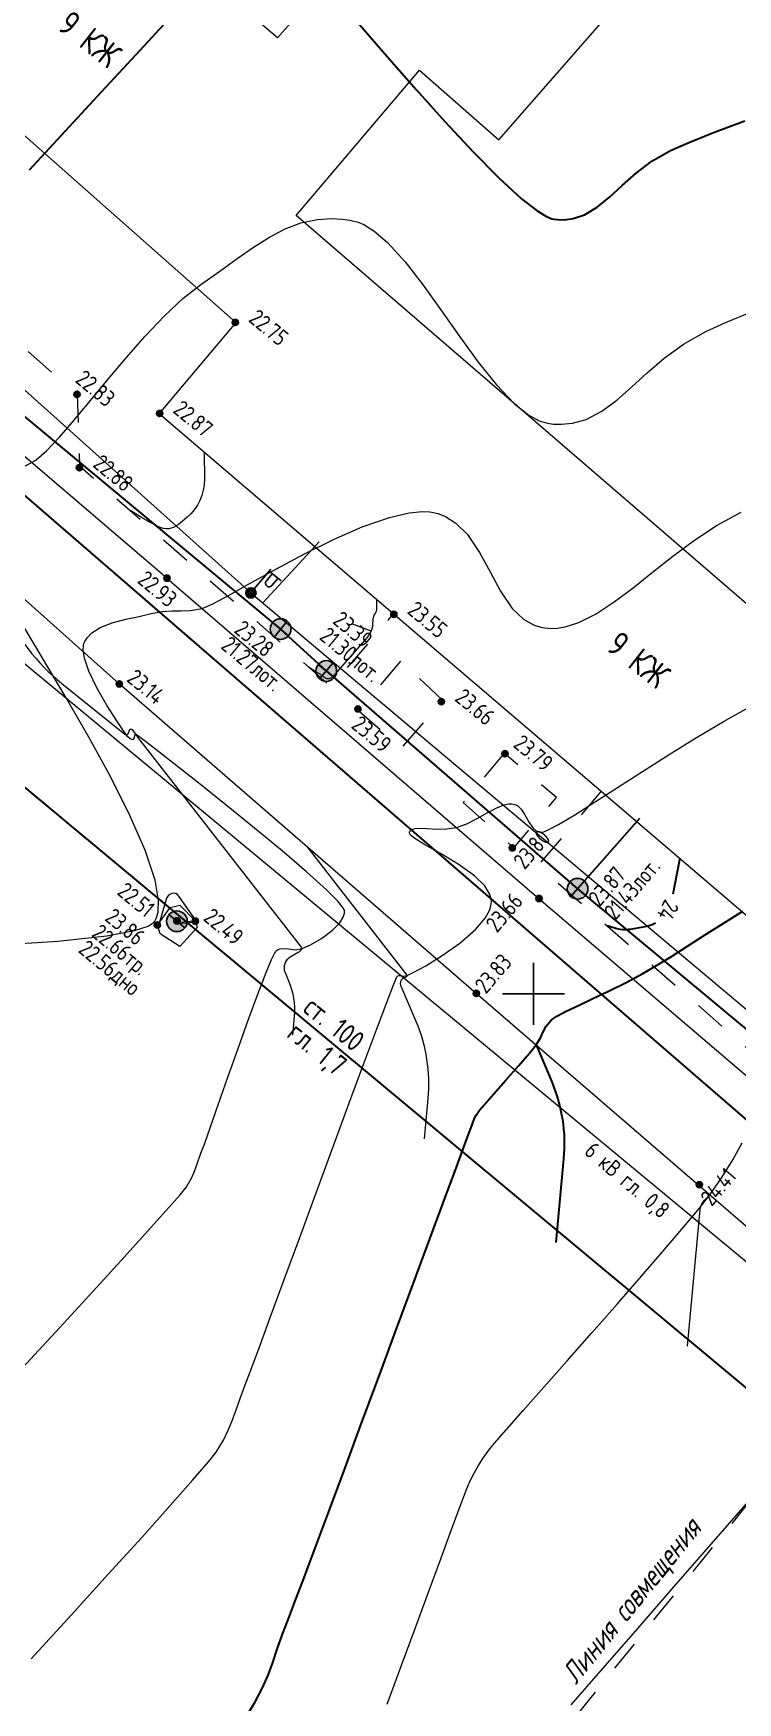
# Model space of a CAD drawing. Header units: metres. Extents: x -149473 to 83396, y -14167 to 104709.
# Drawn here: x -4568.14 to -4551.12, y 42551.6 to 42591.93 of the extents above; entities that cross this region are included whole.
import ezdxf
from ezdxf.enums import TextEntityAlignment as Align

# ---------------------------------------------------------------- set-up
doc = ezdxf.new("R2010")
doc.units = ezdxf.units.M
doc.linetypes.add('g5_01_5x1_5', pattern=[1.5, 0.75, -0.75])
for name, color, linetype, transparency in [('02_Сетка', 7, 'Continuous', 0.6), ('03_Здания и строения', 7, 'Continuous', 0.6), ('06_Инженерно-технические сооружения', 7, 'Continuous', 0.6), ('07_Объекты электропередачи', 7, 'Continuous', 0.6), ('10_Границы покрытий и угодий', 7, 'Continuous', 0.6), ('19_Горизонтали', 7, 'Continuous', 0.6), ('30_Канализация', 7, 'Continuous', 0.6), ('31_Водопровод', 7, 'Continuous', 0.6), ('33_Газопровод', 7, 'Continuous', 0.6), ('37_Кабель низкого напряжения', 7, 'Continuous', 0.6), ('38_Кабели высокого напряжения', 7, 'Continuous', 0.6), ('44_Крышки колодцев', 7, 'Continuous', 0.6), ('61_Отметки высоты поверхности', 7, 'Continuous', 0.6)]:
    doc.layers.add(name, color=color, linetype=linetype, transparency=transparency)
doc.layers.add('rastr', color=7, linetype='Continuous')
doc.layers.add('Viewport2ForCustomObjects_0', color=7, linetype='Continuous')
doc.layers.add('Сети_Горизонтали.Вспомогательные', color=1, linetype='Continuous', lineweight=9)
doc.layers.add('Сети_Горизонтали.Основные', color=1, linetype='Continuous', lineweight=30)
doc.styles.add('LIKE11', font='GOST_0.TTF')
doc.styles.add('LIKE14', font='GOST_0.TTF')
doc.styles.add('LIKE17', font='GOST_0.TTF')
doc.styles.add('LIKE32', font='GOST_0.TTF')
doc.styles.add('Line_GUGK', font='GOST_0.TTF')
doc.styles.add('pragmai.shx', font='GOST_0.TTF')
doc.styles.get("Standard").update_dxf_attribs({"font": 'GOST_0.TTF'})
doc.linetypes.add('g5_119_1', pattern='A,4,-1,[31,GUGK_2005.shx,S=0.1,R=0,X=0,Y=0],0.35,[31,GUGK_2005.shx,S=0.08,R=0,X=0,Y=0],3.3,[31,GUGK_2005.shx,S=0.08,R=180,X=0,Y=0],0.35,[31,GUGK_2005.shx,S=0.1,R=180,X=0,Y=0],-1', length=10)
doc.linetypes.add('g5_119_3', pattern='A,4,-1,[31,GUGK_2005.shx,S=0.1,R=0,X=0,Y=0],4,[31,GUGK_2005.shx,S=0.1,R=180,X=0,Y=0],-1', length=10)
doc.linetypes.add('g5_122_g', pattern='A,1,-1,1.5,-0.4,["Г",Line_GUGK,S=1,R=0,X=0,Y=-0.5],-1.5,1.5,-1,4,-1,4,-1,3', length=20.9)
doc.linetypes.add('g5_122_k', pattern='A,1,-1,1.5,-0.4,["К",Line_GUGK,S=1,R=0,X=0,Y=-0.5],-1.5,1.5,-1,4,-1,4,-1,3', length=20.9)
doc.linetypes.add('g5_122_v', pattern='A,1,-1,1.5,-0.4,["В",Line_GUGK,S=1,R=0,X=0,Y=-0.5],-1.5,1.5,-1,4,-1,4,-1,3', length=20.9)

# ---------------------------------------------------------------- blocks, each defined once
blk = doc.blocks.new('g5_012')
at = {"color": 92}
for points in [[(0, -1.5), (0, 1.5)], [(-1.5, 0), (1.5, 0)]]:
    blk.add_lwpolyline(points, dxfattribs=at)
blk = doc.blocks.new('g5_330')
blk.add_hatch(color=0).paths.add_polyline_path([(0.15, 0, 1), (-0.15, 0, 1)])
at = {"color": 0}
blk.add_circle((0, 0), 0.15, dxfattribs=at)
blk = doc.blocks.new('g5_117v')
h = blk.add_hatch(color=255)
h.paths.add_polyline_path([(-0.461, 0.037), (0.461, 0.037, 0.921954)])
h.paths.add_polyline_path([(0.461, -0.037), (-0.461, -0.037, 0.921954)])
at = {"color": 0}
blk.add_line((-0.5, 0), (0.5, 0), dxfattribs=at)
blk.add_circle((0, 0), 0.5, dxfattribs=at)
blk = doc.blocks.new('g5_117kb')
h = blk.add_hatch(color=255)
h.paths.add_polyline_path([(0.037, 0.037), (0.461, 0.037, 0.367426), (0.037, 0.461)])
h.paths.add_polyline_path([(-0.038, 0.461, 0.367426), (-0.461, 0.037), (-0.038, 0.037)])
h.paths.add_polyline_path([(-0.038, -0.038), (-0.461, -0.038, 0.367426), (-0.038, -0.461)])
h.paths.add_polyline_path([(0.037, -0.461, 0.367426), (0.461, -0.038), (0.037, -0.038)])
at = {"color": 0}
for points in [[(-0.5, 0), (0.5, 0)], [(0, 0.5), (0, -0.5)]]:
    blk.add_lwpolyline(points, dxfattribs=at)
blk.add_circle((0, 0), 0.5, dxfattribs=at)
blk = doc.blocks.new('g5_110_1c')
h = blk.add_hatch(color=255)
edge = h.paths.add_edge_path()
edge.add_arc((0, 0), 0.212, 0, 360)
edge = h.paths.add_edge_path(flags=16)
edge.add_arc((0, 0), 0.0975, 0, 360)
h = blk.add_hatch(color=0)
edge = h.paths.add_edge_path()
edge.add_arc((0, 0), 0.06, 0, 360)
at = {"color": 0}
for p, q in [((0, 0.25), (0, 1.5)), ((0, 1.375), (0.75, 1.375))]:
    blk.add_line(p, q, dxfattribs=at)
blk.add_lwpolyline([(0.2, 1.375), (0.2, 0.932, 1.040016), (0.55, 0.932), (0.55, 1.375)], format="xyb", dxfattribs=at)
for radius in [0.25, 0.06]:
    blk.add_circle((0, 0), radius, dxfattribs=at)
blk = doc.blocks.new('g_scratch')
at = {"color": 0, "linetype": 'ByBlock', "lineweight": 15}
blk.add_line((0, 0), (1, 0), dxfattribs=at)
blk = doc.blocks.new('CustomObjectsInViewport2_0')
at = {"layer": 'Сети_Горизонтали.Вспомогательные', "color": 42, "flags": 128}
for points, elevation in [([(2965.976, 1508.604), (2969.03, 1508.808), (2971.401, 1509.067), (2972.743, 1509.316), (2973.395, 1509.529), (2973.65, 1509.683), (2973.721, 1509.765), (2973.791, 1509.897), (2973.882, 1510.209), (2973.902, 1510.789), (2973.735, 1511.748), (2973.252, 1513.202), (2972.519, 1514.881), (2971.594, 1516.722), (2970.533, 1518.663), (2969.394, 1520.642), (2968.235, 1522.595), (2967.111, 1524.461)], 22.5), ([(2967.302, 1531.671), (2967.976, 1532.044), (2968.493, 1532.493), (2969.116, 1533.155), (2969.83, 1533.985), (2970.618, 1534.935), (2971.462, 1535.959), (2972.347, 1537.009), (2973.254, 1538.039), (2974.168, 1539.002), (2975.072, 1539.851), (2975.948, 1540.54), (2976.86, 1541.185), (2977.703, 1541.792), (2978.497, 1542.345), (2979.262, 1542.827), (2980.017, 1543.222), (2980.783, 1543.513), (2981.58, 1543.684), (2982.253, 1543.724), (2982.784, 1543.692), (2983.154, 1543.638), (2983.344, 1543.602), (2983.502, 1543.561), (2983.821, 1543.434), (2984.308, 1543.136), (2984.973, 1542.564), (2985.824, 1541.623), (2986.693, 1540.5), (2987.573, 1539.27), (2988.46, 1538.008), (2989.348, 1536.787), (2990.231, 1535.683), (2991.105, 1534.77), (2991.794, 1534.227), (2992.302, 1533.955), (2992.636, 1533.846), (2992.802, 1533.815), (2993.001, 1533.793), (2993.382, 1533.78), (2993.918, 1533.83), (2994.574, 1534.017), (2995.33, 1534.412), (2996.048, 1534.947), (2996.764, 1535.581), (2997.517, 1536.272), (2998.341, 1536.979), (2999.274, 1537.659), (3000.353, 1538.271), (3001.311, 1538.7), (3002.645, 1539.247)], 22.5), ([(2966.575, 1487.365), (2967.91, 1488.812), (2969.322, 1490.347), (2970.737, 1491.891), (2972.081, 1493.363), (2973.279, 1494.684), (2974.257, 1495.773), (2974.94, 1496.55), (2975.255, 1496.935), (2975.5, 1497.36), (2975.652, 1497.717), (2975.78, 1498.088), (2975.953, 1498.557), (2976.116, 1499), (2976.409, 1499.828), (2976.799, 1500.941), (2977.255, 1502.238), (2977.746, 1503.622), (2978.239, 1504.993), (2978.702, 1506.25), (2979.105, 1507.296), (2979.361, 1507.913), (2979.505, 1508.214), (2979.574, 1508.326), (2979.599, 1508.353), (2979.656, 1508.39), (2979.769, 1508.438), (2979.942, 1508.458), (2980.181, 1508.428), (2980.5, 1508.384), (2980.847, 1508.445), (2981.247, 1508.635), (2981.78, 1508.94), (2982.317, 1509.33), (2982.665, 1509.683), (2982.834, 1509.962), (2982.889, 1510.152), (2982.895, 1510.247), (2982.885, 1510.297), (2982.808, 1510.436), (2982.561, 1510.736), (2982.017, 1511.282), (2981.058, 1512.153), (2979.871, 1513.171), (2978.548, 1514.268), (2977.179, 1515.378), (2975.853, 1516.436), (2974.661, 1517.373), (2973.692, 1518.124), (2973.139, 1518.546), (2972.884, 1518.735), (2972.801, 1518.793), (2972.787, 1518.8), (2972.77, 1518.79), (2972.745, 1518.74), (2972.719, 1518.634), (2972.664, 1518.536), (2972.538, 1518.577), (2972.406, 1518.701), (2972.244, 1518.924), (2971.886, 1519.448), (2971.421, 1520.177), (2970.94, 1521.012), (2970.532, 1521.856), (2970.318, 1522.473), (2970.255, 1522.868), (2970.269, 1523.087), (2970.295, 1523.182), (2970.338, 1523.282), (2970.45, 1523.466), (2970.679, 1523.704), (2971.073, 1523.956), (2971.666, 1524.191), (2972.315, 1524.363), (2972.96, 1524.501), (2973.538, 1524.634), (2974.097, 1524.742), (2974.557, 1524.766), (2974.984, 1524.762), (2975.445, 1524.783), (2976.007, 1524.884), (2976.502, 1525.094), (2977.309, 1525.524), (2978.363, 1526.112), (2979.599, 1526.797), (2980.952, 1527.517), (2982.357, 1528.213), (2983.749, 1528.821), (2985.062, 1529.282), (2986.013, 1529.504), (2986.646, 1529.563), (2987.022, 1529.544), (2987.194, 1529.516), (2987.398, 1529.465), (2987.775, 1529.321), (2988.274, 1529.01), (2988.835, 1528.452), (2989.417, 1527.593), (2989.929, 1526.647), (2990.435, 1525.711), (2991.002, 1524.883), (2991.544, 1524.364), (2992.024, 1524.091), (2992.387, 1523.976), (2992.582, 1523.941), (2992.743, 1523.924), (2993.066, 1523.921), (2993.555, 1523.989), (2994.216, 1524.198), (2995.061, 1524.625), (2995.933, 1525.198), (2996.838, 1525.879), (2997.781, 1526.629), (2998.769, 1527.408), (2999.808, 1528.178), (3000.902, 1528.899), (3002.059, 1529.533)], 23), ([(2967.747, 1474.126), (2969.673, 1476.235), (2971.471, 1478.212), (2973.087, 1479.998), (2974.469, 1481.537), (2975.564, 1482.773), (2976.32, 1483.648), (2976.682, 1484.106), (2977.039, 1484.701), (2977.292, 1485.209), (2977.482, 1485.681), (2977.651, 1486.165), (2977.84, 1486.713), (2978.09, 1487.373), (2978.326, 1487.991), (2978.743, 1489.107), (2979.305, 1490.626), (2979.979, 1492.453), (2980.73, 1494.493), (2981.524, 1496.652), (2982.327, 1498.833), (2983.106, 1500.944), (2983.826, 1502.888), (2984.453, 1504.57), (2984.952, 1505.897), (2985.238, 1506.639), (2985.373, 1506.976), (2985.423, 1507.085), (2985.434, 1507.103), (2985.464, 1507.122), (2985.524, 1507.142), (2985.616, 1507.141), (2985.747, 1507.119), (2985.928, 1507.14), (2986.215, 1507.284), (2986.821, 1507.621), (2987.613, 1508.107), (2988.459, 1508.702), (2989.226, 1509.362), (2989.694, 1509.91), (2989.915, 1510.319), (2989.984, 1510.585), (2989.992, 1510.715), (2989.981, 1510.844), (2989.904, 1511.099), (2989.668, 1511.476), (2989.178, 1511.962), (2988.386, 1512.53), (2987.53, 1513.041), (2986.757, 1513.477), (2986.293, 1513.763), (2986.086, 1513.934), (2986.031, 1514.027), (2986.032, 1514.066), (2986.053, 1514.113), (2986.122, 1514.185), (2986.29, 1514.245), (2986.61, 1514.262), (2987.124, 1514.233), (2987.709, 1514.22), (2988.307, 1514.297), (2988.8, 1514.476), (2989.298, 1514.731), (2989.785, 1515.009), (2990.248, 1515.254), (2990.591, 1515.39), (2990.828, 1515.44), (2990.975, 1515.441), (2991.044, 1515.43), (2991.123, 1515.409), (2991.262, 1515.34), (2991.433, 1515.185), (2991.614, 1514.914), (2991.812, 1514.544), (2991.988, 1514.282), (2992.154, 1514.139), (2992.287, 1514.081), (2992.363, 1514.066), (2992.404, 1514.066), (2992.52, 1514.093), (2992.772, 1514.198), (2993.243, 1514.449), (2994.022, 1514.913), (2994.981, 1515.516), (2996.084, 1516.223), (2997.296, 1517.002), (2998.582, 1517.818), (2999.907, 1518.639), (3001.236, 1519.431), (3002.534, 1520.161)], 23.5), ([(2984.958, 1471.934), (2985.632, 1473.768), (2986.303, 1475.597), (2986.947, 1477.352), (2987.542, 1478.967), (2988.062, 1480.375), (2988.486, 1481.51), (2988.788, 1482.305), (2988.947, 1482.694), (2989.169, 1483.138), (2989.361, 1483.477), (2989.575, 1483.803), (2989.864, 1484.207), (2990.144, 1484.546), (2990.717, 1485.206), (2991.529, 1486.129), (2992.524, 1487.255), (2993.648, 1488.527), (2994.847, 1489.884), (2996.066, 1491.269), (2997.25, 1492.623), (2998.346, 1493.886), (2999.297, 1495), (3000.05, 1495.906), (3000.551, 1496.545), (3001.131, 1497.392), (3001.654, 1498.241), (3002.118, 1499.054)], 24.5), ([(3002.364, 1481.69), (3000.605, 1479.674), (2998.813, 1477.621), (2997.049, 1475.598), (2995.37, 1473.669), (2993.835, 1471.903)], 25)]:
    blk.add_lwpolyline(points, dxfattribs=dict(at, elevation=elevation))
at = {"layer": 'Сети_Горизонтали.Вспомогательные', "color": 42, "elevation": 22.5, "flags": 128}
blk.add_lwpolyline([(2975.642, 1509.772), (2975.63, 1509.77), (2975.544, 1509.764), (2975.311, 1509.746), (2974.946, 1509.714), (2974.704, 1509.672), (2974.87, 1509.665), (2975.232, 1509.687), (2975.596, 1509.722), (2975.766, 1509.75), (2975.713, 1509.842), (2975.639, 1509.914), (2975.6, 1509.844), (2975.574, 1509.774), (2975.642, 1509.772)], close=True, dxfattribs=at)
at = {"layer": 'Сети_Горизонтали.Основные', "color": 40, "flags": 128}
for points, elevation in [([(2967.667, 1546.068), (2969.412, 1547.96), (2971.15, 1549.846), (2972.817, 1551.654), (2974.349, 1553.313)], 22), ([(2983.622, 1553.094), (2984.96, 1551.547), (2986.351, 1549.96), (2987.747, 1548.407), (2989.095, 1546.959), (2990.347, 1545.691), (2991.452, 1544.675), (2992.197, 1544.093), (2992.657, 1543.815), (2992.912, 1543.714), (2993.022, 1543.69), (2993.188, 1543.672), (2993.506, 1543.665), (2993.948, 1543.72), (2994.487, 1543.902), (2995.107, 1544.273), (2995.705, 1544.762), (2996.319, 1545.324), (2996.987, 1545.916), (2997.75, 1546.492), (2998.646, 1547.009), (2999.506, 1547.387), (3000.729, 1547.873), (3002.235, 1548.444)], 22), ([(2978.11, 1471.278), (2978.581, 1472.053), (2978.931, 1472.726), (2979.198, 1473.343), (2979.422, 1473.95), (2979.642, 1474.596), (2979.897, 1475.326), (2980.226, 1476.188), (2980.493, 1476.876), (2980.923, 1478.011), (2981.488, 1479.519), (2982.163, 1481.328), (2982.921, 1483.364), (2983.735, 1485.556), (2984.578, 1487.83), (2985.424, 1490.114), (2986.246, 1492.334), (2987.017, 1494.418), (2987.711, 1496.293), (2988.301, 1497.886), (2988.76, 1499.124), (2989.063, 1499.935), (2989.181, 1500.246), (2989.254, 1500.39), (2989.322, 1500.501), (2989.416, 1500.633), (2989.634, 1500.889), (2990.096, 1501.413), (2990.691, 1502.086), (2991.306, 1502.787), (2991.83, 1503.395), (2992.151, 1503.791), (2992.357, 1504.13), (2992.487, 1504.421), (2992.631, 1504.694), (2992.878, 1504.98), (2993.159, 1505.177), (2993.609, 1505.419), (2994.196, 1505.704), (2994.889, 1506.031), (2995.659, 1506.396), (2996.475, 1506.799), (2997.306, 1507.238), (2997.974, 1507.624), (2998.692, 1508.068), (2999.464, 1508.562), (3000.295, 1509.096), (3001.188, 1509.662), (3002.148, 1510.25)], 24)]:
    blk.add_lwpolyline(points, dxfattribs=dict(at, elevation=elevation))

msp = doc.modelspace()

# ---------------------------------------------------------------- linework, layer by layer
at = {"layer": '03_Здания и строения', "color": 7, "linetype": 'Continuous', "lineweight": 20, "flags": 128}
msp.add_lwpolyline([(-4552.448, 42602.908), (-4562.247, 42591.82), (-4570.537, 42598.921), (-4574.244, 42594.663), (-4563.251, 42584.943), (-4565.105, 42582.74), (-4549.001, 42568.989), (-4545.294, 42573.304), (-4561.793, 42587.527), (-4558.811, 42591.038), (-4556.899, 42589.355), (-4548.255, 42599.238), (-4552.448, 42602.908)], dxfattribs=at)
at = {"layer": '06_Инженерно-технические сооружения', "color": 7, "linetype": 'Continuous', "lineweight": 20, "flags": 128}
msp.add_lwpolyline([(-4565.148, 42570.385), (-4564.838, 42570.806), (-4564.605, 42570.862), (-4564.228, 42570.478), (-4564.19, 42570.328), (-4564.604, 42569.865), (-4565.082, 42570.173), (-4565.148, 42570.385)], dxfattribs=at)
at = {"layer": '10_Границы покрытий и угодий', "color": 7, "linetype": 'Continuous', "lineweight": 20, "flags": 128}
for points in [[(-4564.916, 42578.765), (-4577.064, 42589.145), (-4578.01, 42590.171), (-4578.628, 42591.28), (-4578.85, 42592.354), (-4578.64, 42593.905), (-4577.893, 42595.457), (-4576.717, 42596.769)], [(-4566.068, 42576.21), (-4570.769, 42580.402), (-4571.993, 42580.92), (-4573.238, 42580.92), (-4574.316, 42580.256), (-4575.243, 42579.216)], [(-4564.916, 42578.765), (-4555.925, 42571.026), (-4545.028, 42561.725), (-4538.994, 42556.69), (-4537.22, 42556.142), (-4535.209, 42556.722), (-4533.455, 42558.018)], [(-4575.827, 42510.888), (-4575.662, 42511.864), (-4565.676, 42523.341), (-4560.585, 42529.396), (-4557.922, 42532.559), (-4556.469, 42533.172), (-4554.196, 42533.665), (-4553.562, 42533.896), (-4552.28, 42535.199), (-4543.138, 42546.322), (-4539.759, 42550.432), (-4539.443, 42552.25), (-4539.823, 42553.365), (-4540.604, 42554.225), (-4544.562, 42557.63), (-4545.697, 42558.606), (-4546.478, 42559.278), (-4557.44, 42568.734), (-4566.068, 42576.21)]]:
    msp.add_lwpolyline(points, dxfattribs=at)
at = {"layer": '10_Границы покрытий и угодий', "color": 7, "linetype": 'g5_01_5x1_5', "lineweight": 20, "flags": 128}
for points in [[(-4574.244, 42594.663), (-4577.453, 42591.063), (-4574.335, 42588.316), (-4572.543, 42588.024), (-4567.088, 42583.192), (-4567.029, 42581.478), (-4560.948, 42576.138), (-4559.441, 42577.904)], [(-4559.272, 42576.759), (-4560.28, 42575.559), (-4559.252, 42574.655), (-4558.241, 42575.806), (-4559.272, 42576.759)], [(-4556.769, 42574.534), (-4557.755, 42573.342), (-4556.531, 42572.249), (-4555.503, 42573.466), (-4556.769, 42574.534)], [(-4554.419, 42573.615), (-4555.946, 42571.824), (-4550.595, 42567.147), (-4543.763, 42561.628), (-4540.093, 42565.713), (-4536.294, 42569.999), (-4539.379, 42572.645)]]:
    msp.add_lwpolyline(points, dxfattribs=at)
at = {"layer": '19_Горизонтали', "color": 32, "linetype": 'Continuous', "lineweight": 20, "flags": 128}
for points, elevation in [([(-4564.02, 42581.813), (-4564.012, 42581.15, -0.225728), (-4564.435, 42580.232), (-4564.647, 42580.056, -0.300622), (-4565.118, 42580.003), (-4565.153, 42580.021, -0.019025), (-4565.58, 42580.261), (-4565.79, 42580.389)], 11.5), ([(-4569.361, 42579.146), (-4568.872, 42578.057, 0.118327), (-4567.454, 42576.22), (-4565.937, 42574.999, 0.535214), (-4565.843, 42575.028), (-4565.825, 42575.09, -0.251375), (-4565.795, 42575.12), (-4565.795, 42575.12, -0.326803), (-4565.758, 42575.108), (-4565.724, 42575.06, 0.012816), (-4565.626, 42574.927), (-4561.676, 42569.852, -0.348146), (-4561.677, 42569.778), (-4561.677, 42569.778, -0.094111), (-4561.747, 42569.719), (-4561.937, 42569.611, 0.380742), (-4562.063, 42569.236), (-4561.977, 42569.033, -0.12441), (-4561.844, 42568.172), (-4561.886, 42567.725)], 11.5), ([(-4561.498, 42576.621), (-4561.345, 42576.527, -0.021472), (-4561.108, 42576.368), (-4561.108, 42576.368, 0.389561), (-4560.898, 42576.39), (-4560.071, 42577.333, 0.168453), (-4559.94, 42577.654), (-4559.935, 42577.761, -0.143243), (-4559.886, 42577.9), (-4559.886, 42577.9, 0.159778), (-4559.842, 42578.039), (-4559.845, 42578.248)], 11.75), ([(-4561.536, 42572.283), (-4559.118, 42569.177, -0.348144), (-4559.118, 42569.148), (-4559.118, 42569.148, -0.094113), (-4559.146, 42569.124), (-4559.221, 42569.081, 0.380745), (-4559.272, 42568.933), (-4558.901, 42568.06, -0.124411), (-4558.612, 42566.19), (-4558.703, 42565.219)], 11.75), ([(-4564.216, 42570.432), (-4564.202, 42570.45, 0.348159), (-4564.202, 42570.486), (-4564.22, 42570.508, -0.012818), (-4564.281, 42570.591), (-4564.626, 42571.085, 0.326823), (-4564.799, 42571.144), (-4564.799, 42571.144, 0.251351), (-4564.939, 42571.002), (-4565.099, 42570.45)], 11.25), ([(-4552.338, 42560.208), (-4552.026, 42563.512, -0.182004), (-4551.904, 42563.762), (-4551.796, 42563.865)], 12.25)]:
    msp.add_lwpolyline(points, format="xyb", dxfattribs=dict(at, elevation=elevation))
at = {"layer": '19_Горизонтали', "color": 32, "linetype": 'Continuous', "lineweight": 30, "elevation": 12, "flags": 128}
msp.add_lwpolyline([(-4552.524, 42571.997), (-4552.687, 42571.133)], dxfattribs=at)
for points in [[(-4553.112, 42570.431, -0.08434), (-4553.364, 42570.342), (-4553.72, 42570.28, -0.120296), (-4554.093, 42570.306), (-4554.276, 42570.364)], [(-4555.995, 42567.488), (-4555.617, 42566.596, -0.12441), (-4555.33, 42564.739), (-4555.521, 42562.713)]]:
    msp.add_lwpolyline(points, format="xyb", dxfattribs=at)
at = {"layer": '30_Канализация', "color": 12, "linetype": 'g5_122_k', "lineweight": 30, "flags": 128}
for points in [[(-4586.507, 42597.742), (-4562.169, 42577.535), (-4561.066, 42576.522), (-4554.991, 42571.26), (-4553.491, 42572.969)], [(-4554.991, 42571.26), (-4548.181, 42565.59), (-4537.755, 42572.728)]]:
    msp.add_lwpolyline(points, dxfattribs=at)
at = {"layer": '31_Водопровод', "color": 94, "linetype": 'g5_122_v', "lineweight": 30, "flags": 128}
msp.add_lwpolyline([(-4585.33, 42587.833), (-4543.531, 42553.053), (-4537.504, 42554.294), (-4522.769, 42571.791)], dxfattribs=at)
at = {"layer": '33_Газопровод', "color": 132, "linetype": 'g5_122_g', "lineweight": 30, "flags": 128}
msp.add_lwpolyline([(-4586.523, 42596.474), (-4535.614, 42552.443)], dxfattribs=at)
at = {"layer": '37_Кабель низкого напряжения', "color": 1, "linetype": 'g5_119_3', "lineweight": 20, "flags": 128}
for points in [[(-4584.828, 42597.977), (-4574.277, 42588.611), (-4562.888, 42578.408), (-4545.606, 42563.892), (-4531.279, 42554.282), (-4521.239, 42565.858), (-4516, 42567.156)], [(-4562.602, 42578.167), (-4561.235, 42579.644)]]:
    msp.add_lwpolyline(points, dxfattribs=at)
at = {"layer": '38_Кабели высокого напряжения', "color": 1, "linetype": 'g5_119_1', "lineweight": 20, "flags": 128}
msp.add_lwpolyline([(-4532.309, 42572.032), (-4544.944, 42557.291), (-4583.331, 42589.089)], dxfattribs=at)
at = {"layer": 'rastr', "color": 5, "linetype": 'g5_01_5x1_5', "lineweight": 20, "flags": 128}
msp.add_lwpolyline([(-4556.92, 42548.932), (-4532.33, 42579.318)], dxfattribs=at)

# ---------------------------------------------------------------- block references
at = {"layer": '02_Сетка', "color": 92, "linetype": 'Continuous', "lineweight": 15, "ltscale": 0.5, "xscale": 0.5, "yscale": 0.5, "zscale": 0.5}
msp.add_blockref('g5_012', (-4556.056, 42568.725), dxfattribs=at)
at = {"layer": '07_Объекты электропередачи', "color": 7, "linetype": 'Continuous', "lineweight": 20, "xscale": 0.5, "yscale": 0.5, "zscale": 0.5, "rotation": 320.2244407250127}
msp.add_blockref('g5_110_1c', (-4562.888, 42578.408, 11.566), dxfattribs=at)
at = {"layer": '19_Горизонтали', "color": 32, "linetype": 'Continuous', "lineweight": -3, "xscale": 0.5, "yscale": 0.5, "zscale": 0.5, "rotation": 159.7660750267922}
msp.add_blockref('g_scratch', (-4559.978, 42577.485, 11.75), dxfattribs=at)
at = {"layer": '44_Крышки колодцев', "color": 7, "linetype": 'Continuous', "lineweight": 20, "xscale": 0.5, "yscale": 0.5, "zscale": 0.5}
for name, p, rotation in [('g5_117kb', (-4562.169, 42577.535, 11.639), 320.2244407250127), ('g5_117kb', (-4561.066, 42576.522, 11.697), 320.2244407250127), ('g5_117kb', (-4554.991, 42571.26, 11.934), 49.42757553168038), ('g5_117v', (-4564.675, 42570.475, 11.929), 320.2244407250127)]:
    msp.add_blockref(name, p, dxfattribs=dict(at, rotation=rotation))
at = {"layer": '61_Отметки высоты поверхности', "color": 7, "linetype": 'Continuous', "lineweight": 20, "xscale": 0.5, "yscale": 0.5, "zscale": 0.5}
for p, rotation in [((-4563.266, 42584.943), 320.1837874390728), ((-4567.088, 42583.205), 320.1837874390728), ((-4565.094, 42582.744), 320.1837874390728), ((-4567.032, 42581.434), 320.1837874390728), ((-4564.916, 42578.765, 11.466), 320.2244407250127), ((-4559.433, 42577.892), 320.1837874390728), ((-4566.068, 42576.21, 11.569), 320.2244407250127), ((-4558.283, 42575.782), 320.1837874390728), ((-4560.302, 42575.607), 320.1837874390728), ((-4556.748, 42574.523), 320.1837874390728), ((-4556.572, 42572.248), 320.1837874390728), ((-4555.925, 42571.026, 11.831), 49.42757553168038), ((-4564.672, 42570.487, 11.278), 320.2244407250127), ((-4564.672, 42570.482, 11.329), 320.2244407250127), ((-4564.228, 42570.478, 11.246), 320.2244407250127), ((-4565.148, 42570.385, 11.254), 320.2244407250127), ((-4557.44, 42568.734, 11.914), 49.42757553168038), ((-4552.051, 42564.113), 320.1837874390728)]:
    msp.add_blockref('g5_330', p, dxfattribs=dict(at, rotation=rotation))
at = {"layer": 'Viewport2ForCustomObjects_0', "xscale": 0.5, "yscale": 0.5, "zscale": 0.5}
msp.add_blockref('CustomObjectsInViewport2_0', (-6052.071, 41815.592), dxfattribs=at)

# ---------------------------------------------------------------- texts
at = {"color": 7, "linetype": 'Continuous', "lineweight": 15, "ltscale": 0.5, "style": 'LIKE11'}
for s, rotation, p in [('23.39', 320.2244, (-4560.936, 42577.692)), ('23.28', 320.2244, (-4563.318, 42577.471)), ('21.30лот.', 320.2244, (-4561.256, 42577.308)), ('21.27лот.', 320.2244, (-4563.638, 42577.086)), ('23.87', 49.4276, (-4554.46, 42570.805)), ('21.43лот.', 49.4276, (-4554.08, 42570.479)), ('23.86', 320.2244, (-4566.443, 42570.515)), ('22.66тр.', 320.2244, (-4566.762, 42570.131)), ('22.56дно', 320.2244, (-4567.082, 42569.746))]:
    msp.add_text(s, height=0.4, rotation=rotation, dxfattribs=at).set_placement(p)
at = {"layer": '03_Здания и строения', "color": 7, "linetype": 'Continuous', "lineweight": 15, "style": 'LIKE14'}
for p in [(-4567.598, 42592.043), (-4554.335, 42577.05)]:
    msp.add_text('9 КЖ', height=0.6, rotation=321.9117, dxfattribs=at).set_placement(p)
at = {"layer": '19_Горизонтали', "color": 32, "linetype": 'Continuous', "lineweight": 15, "style": 'pragmai.shx'}
msp.add_text('24', height=0.4, rotation=241.952, dxfattribs=at).set_placement((-4552.807, 42570.733, 12), align=Align.MIDDLE_CENTER)
at = {"layer": '31_Водопровод', "color": 94, "linetype": 'Continuous', "lineweight": 15, "style": 'LIKE32'}
for s, p in [('ст. 100', (-4561.66, 42568.31)), ('гл. 1,7', (-4562.052, 42567.699))]:
    msp.add_text(s, height=0.5, rotation=321.1098, dxfattribs=at).set_placement(p)
at = {"layer": '38_Кабели высокого напряжения', "color": 1, "linetype": 'Continuous', "lineweight": 15, "style": 'LIKE32'}
msp.add_text('6 кВ гл. 0,8', height=0.4, rotation=319.5022, dxfattribs=at).set_placement((-4554.857, 42564.871))
at = {"layer": '61_Отметки высоты поверхности', "color": 7, "linetype": 'Continuous', "lineweight": 15, "ltscale": 0.5, "style": 'LIKE17'}
for s, rotation, p in [('22.75', 320.1838, (-4562.967, 42584.985, 2.133)), ('22.83', 320.1838, (-4567.157, 42583.518, 2.133)), ('22.87', 320.1838, (-4564.795, 42582.786, 2.133)), ('22.88', 320.1838, (-4566.733, 42581.476, 2.133)), ('22.93', 320.2244, (-4565.656, 42578.672)), ('23.55', 320.1838, (-4559.134, 42577.934, 2.133)), ('23.14', 320.2244, (-4565.914, 42576.291)), ('23.66', 320.1838, (-4557.984, 42575.823, 2.133)), ('23.59', 320.1838, (-4560.486, 42575.167, 2.133)), ('23.79', 320.1838, (-4556.573, 42574.707, 2.133)), ('23.80', 49.4276, (-4556.273, 42571.701, 2.133)), ('22.51', 320.2244, (-4566.146, 42571.142)), ('23.66', 49.4276, (-4556.941, 42570.176)), ('22.49', 320.2244, (-4564.062, 42570.515)), ('23.83', 49.4276, (-4557.207, 42568.699)), ('24.41', 49.4276, (-4551.752, 42563.566, 2.133))]:
    msp.add_text(s, height=0.4, rotation=rotation, dxfattribs=at).set_placement(p)
at = {"layer": 'rastr', "color": 5, "linetype": 'Continuous', "lineweight": 15, "oblique": 15}
msp.add_text('Линия совмещения', height=0.5, rotation=50.9952, dxfattribs=at).set_placement((-4555.031, 42552.015))

doc.saveas('drawing.dxf')
